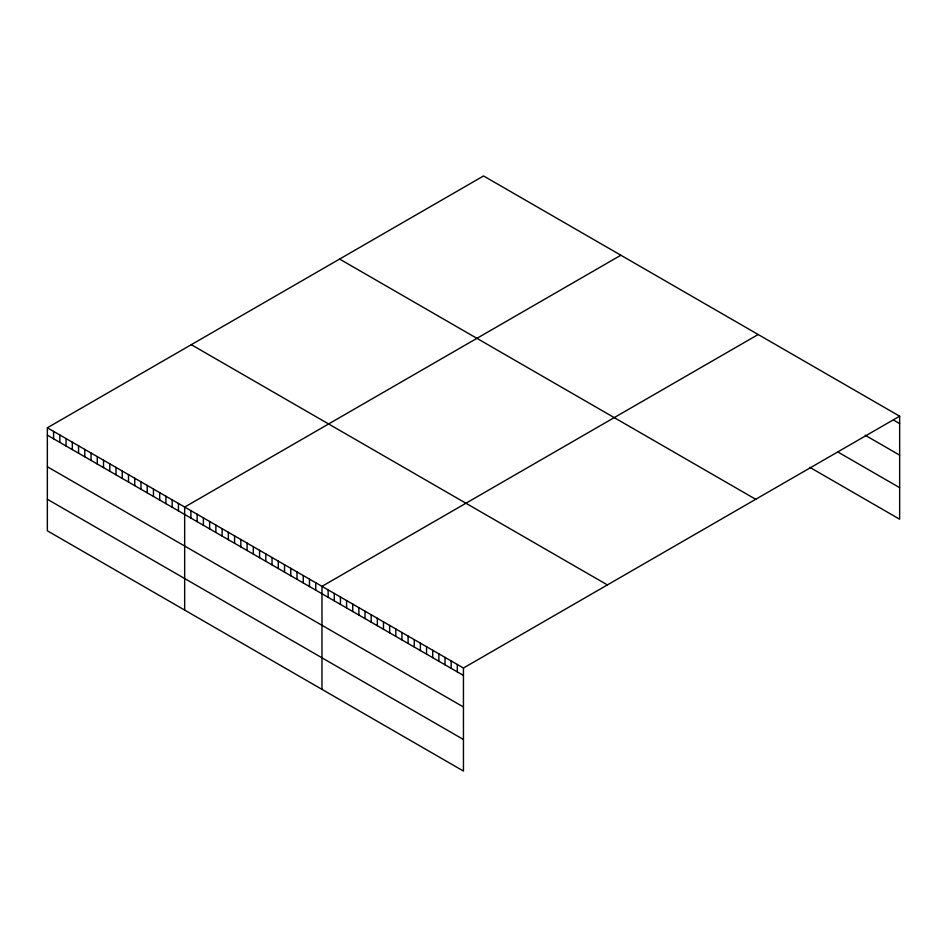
<?xml version="1.0" encoding="UTF-8"?>
<svg xmlns="http://www.w3.org/2000/svg" width="947" height="947" viewBox="0 0 947 947"><rect width="100%" height="100%" fill="white"/><g stroke="black" fill="none" stroke-linecap="round" stroke-linejoin="round"><path stroke-width="1.42" d="M47.35 427.784L463.45 668.026L463.45 771.047L47.35 530.805L47.35 427.784L483.55 175.953L899.65 416.195L899.65 519.216L809.839 467.356M620.865 255.228L184.665 507.071L184.665 610.093M758.168 334.516L321.98 586.347L321.98 689.369M463.45 668.026L899.65 416.195M893.495 420.042L899.65 423.593M865.203 435.253L899.65 455.14M838.142 452.145L899.65 487.658M339.606 259.064L755.706 499.294M191.294 344.684L607.394 584.915M47.35 435.182L463.45 675.424M47.35 466.741L463.45 706.983M47.35 499.258L463.45 739.489M457.306 664.474L457.306 671.873M451.151 660.923L451.151 668.322M445.007 657.372L445.007 664.77M438.852 653.821L438.852 661.219M432.696 650.269L432.696 657.668M426.552 646.718L426.552 654.117M420.397 643.167L420.397 650.565M414.241 639.616L414.241 647.014M408.098 636.064L408.098 643.463M401.942 632.513L401.942 639.912M395.799 628.962L395.799 636.36M389.643 625.411L389.643 632.809M383.488 621.859L383.488 629.258M377.344 618.308L377.344 625.707M371.188 614.757L371.188 622.155M365.033 611.206L365.033 618.604M358.889 607.654L358.889 615.053M352.734 604.103L352.734 611.502M346.578 600.552L346.578 607.95M340.435 597.001L340.435 604.399M334.279 593.449L334.279 600.848M328.136 589.898L328.136 597.297M315.742 582.736L315.742 590.135M309.491 579.138L309.491 586.536M303.253 575.539L303.253 582.926M297.015 571.929L297.015 579.327M290.776 568.33L290.776 575.729M284.526 564.72L284.526 572.118M278.288 561.121L278.288 568.52M272.049 557.511L272.049 564.909M265.811 553.912L265.811 561.311M259.561 550.314L259.561 557.7M253.323 546.703L253.323 554.102M247.084 543.105L247.084 550.503M240.834 539.494L240.834 546.893M234.596 535.895L234.596 543.294M228.357 532.297L228.357 539.683M222.119 528.686L222.119 536.085M215.869 525.088L215.869 532.486M209.63 521.477L209.63 528.876M203.392 517.879L203.392 525.277M197.154 514.268L197.154 521.667M190.903 510.67L190.903 518.068M178.427 503.461L178.427 510.859M172.176 499.862L172.176 507.261M165.938 496.252L165.938 503.65M159.7 492.653L159.7 500.052M153.461 489.054L153.461 496.441M147.211 485.444L147.211 492.842M140.973 481.845L140.973 489.244M134.734 478.235L134.734 485.633M128.496 474.636L128.496 482.035M122.246 471.026L122.246 478.424M116.008 467.427L116.008 474.826M109.769 463.829L109.769 471.215M103.519 460.218L103.519 467.617M97.281 456.62L97.281 464.018M91.042 453.009L91.042 460.408M84.804 449.411L84.804 456.809M78.554 445.812L78.554 453.199M72.315 442.202L72.315 449.6M66.077 438.603L66.077 446.001M59.839 434.993L59.839 442.391M53.588 431.394L53.588 438.792"/></g></svg>
